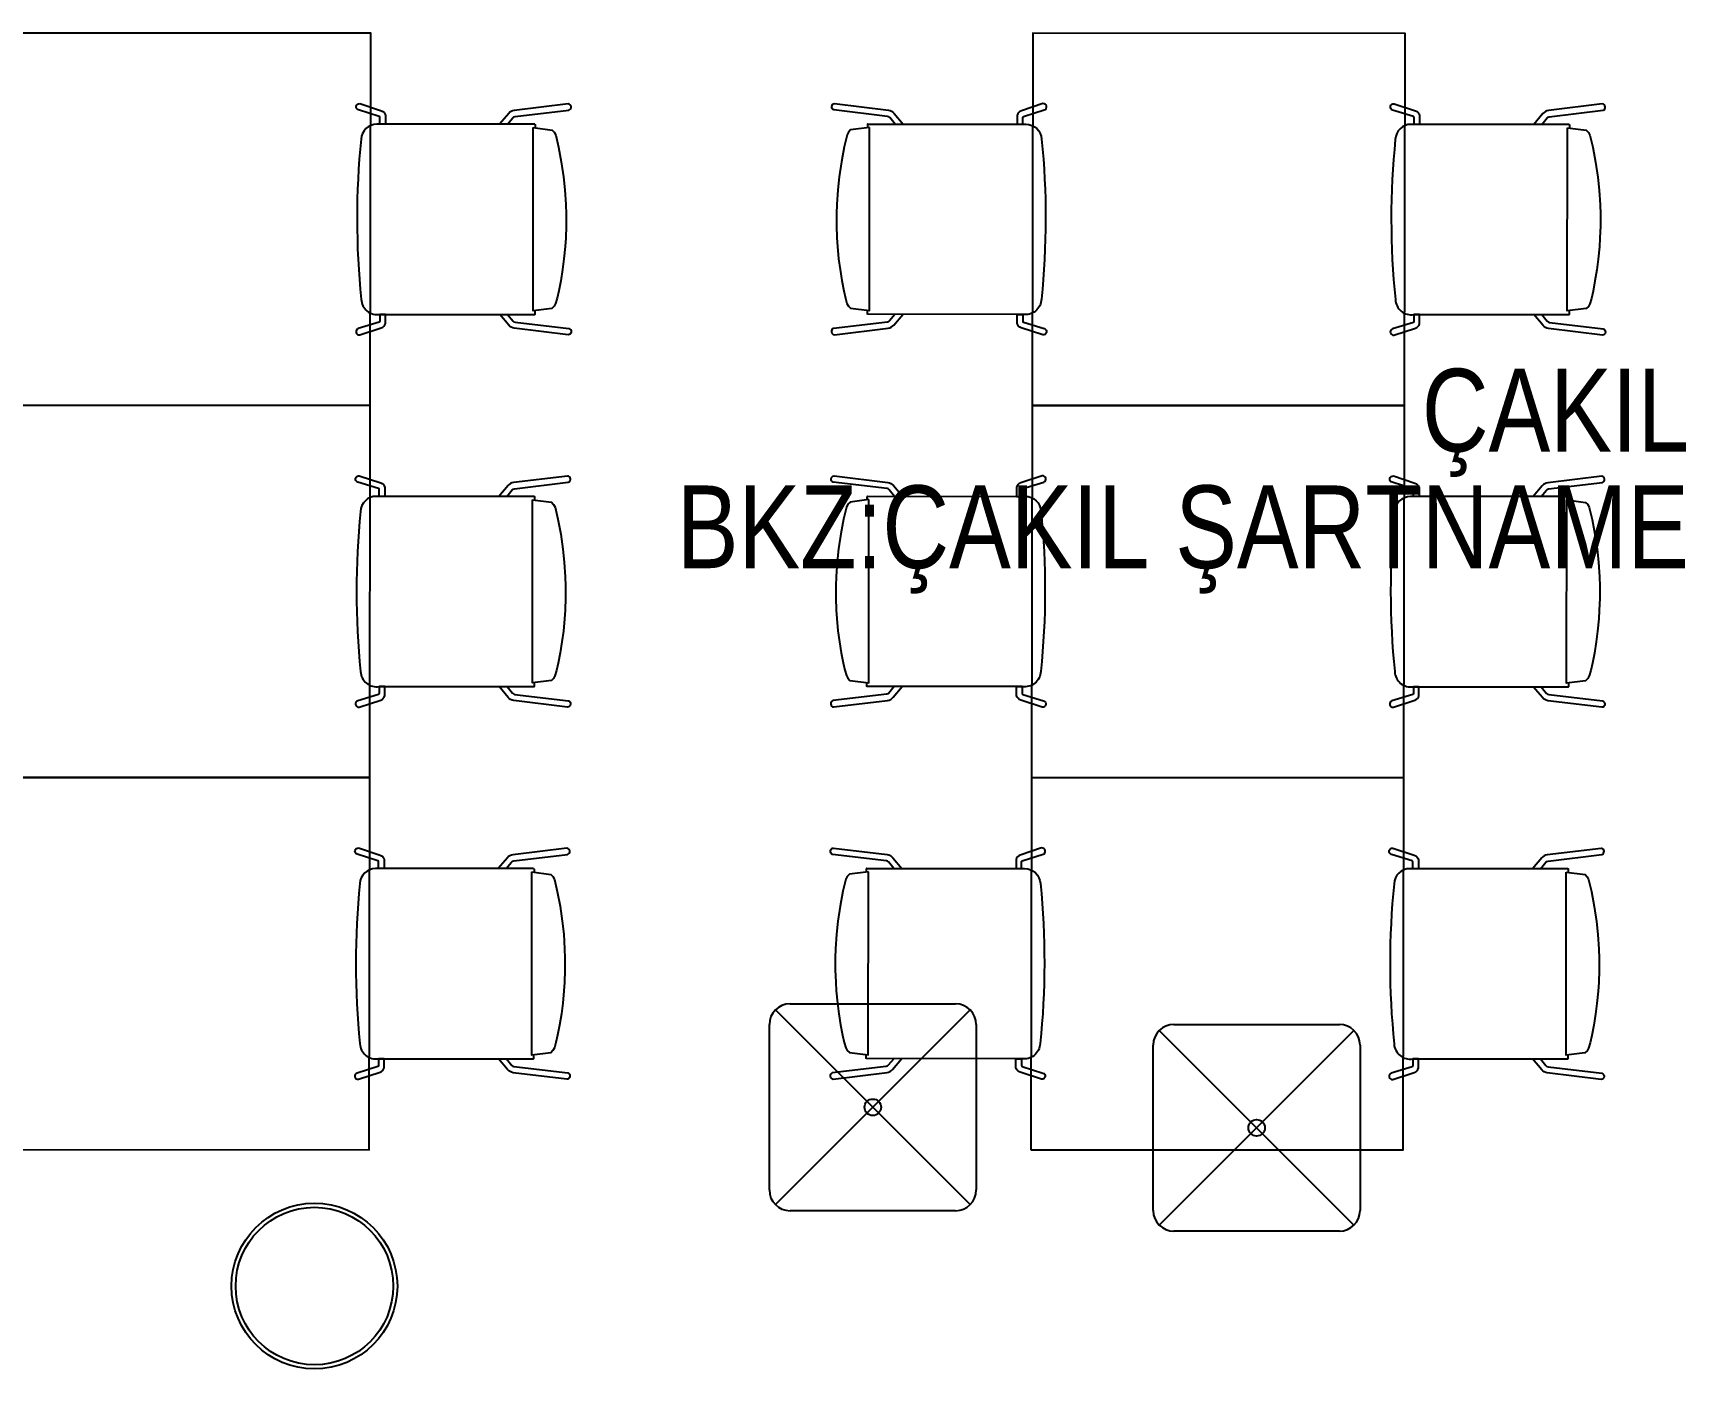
# Model space of a CAD drawing. Extents: x 58467 to 79089, y -33726 to -17391.
# Drawn here: x 75697.5 to 76097, y -20224.2 to -19901.1 of the extents above; entities that cross this region are included whole.
import ezdxf

# ---------------------------------------------------------------- set-up
doc = ezdxf.new("R2010")
doc.units = 0
doc.header["$LTSCALE"] = 100
doc.layers.add('BA_furn-mobile', color=122, linetype='Continuous')
doc.layers.add('BA_text_material', color=12, linetype='Continuous')
doc.styles.add('text2', font='arial.ttf', dxfattribs={"width": 0.8})

# ---------------------------------------------------------------- blocks, each defined once
blk = doc.blocks.new('R2 yazı tablasız')
for radius in [20.04, 19.04]:
    blk.add_circle((0, 0), radius)
blk = doc.blocks.new('puf')
for p, q in [((3746.73, -31756.66), (3786.73, -31756.66)), ((3741.73, -31801.66), (3741.73, -31761.66)), ((3791.73, -31761.66), (3791.73, -31801.66)), ((3786.73, -31806.66), (3746.73, -31806.66))]:
    blk.add_line(p, q)
for points in [[(3743.19, -31758.13), (3790.26, -31805.2)], [(3743.19, -31805.2), (3790.26, -31758.13)]]:
    blk.add_lwpolyline(points)
blk.add_circle((3766.73, -31781.66), 2)
for centre, start, end in [((3746.73, -31761.66), 90, 180), ((3786.73, -31761.66), 0, 90), ((3746.73, -31801.66), 180, 270), ((3786.73, -31801.66), 270, 0)]:
    blk.add_arc(centre, 5, start, end)
blk = doc.blocks.new('fe3e')
for points in [[(2138.71, -34660.37), (2137.13, -34659.07, -0.195709), (2136.84, -34658.54), (2135.3, -34645.54, 0.812168), (2133.77, -34645.73), (2135.36, -34658.76, 0.198323), (2136.1, -34660.08), (2138.7, -34662.3)], [(2184.7, -34660.44), (2186.29, -34659.14, 0.195709), (2186.58, -34658.61), (2188.13, -34645.61, -0.812168), (2189.66, -34645.8), (2188.06, -34658.83, -0.198323), (2187.31, -34660.15), (2184.71, -34662.37)], [(2184.72, -34653.86), (2184.7, -34692.02, -0.401298), (2181.05, -34695.84, -0.050892), (2142.35, -34695.78, -0.44814), (2138.7, -34691.28), (2138.72, -34653.84, -0.414214), (2138.84, -34653.72), (2139.64, -34653.72)], [(2184.72, -34653.86, 0.414213), (2184.59, -34653.74), (2183.85, -34653.74)], [(2133.73, -34696.11), (2135.44, -34690.92, -0.262892), (2136.53, -34689.93), (2138.7, -34689.93), (2138.7, -34691.28), (2137.05, -34691.28, 0.307714), (2136.82, -34691.43), (2135.25, -34696.46, -0.924699), (2133.73, -34696.11, -0.863658)], [(2189.67, -34696.14), (2187.96, -34690.94, 0.262892), (2186.88, -34689.95), (2184.7, -34689.95), (2184.7, -34691.3), (2186.36, -34691.3, -0.307714), (2186.58, -34691.46), (2188.15, -34696.48, 0.924699), (2189.67, -34696.14, 0.863658)], [(2133.7, -34781.01), (2135.4, -34786.21, 0.262892), (2136.49, -34787.2), (2138.66, -34787.2), (2138.66, -34785.84), (2137.01, -34785.84, -0.307714), (2136.78, -34785.69), (2135.21, -34780.66, 0.924699), (2133.7, -34781.01, 0.863658)], [(2184.65, -34823.31), (2184.66, -34785.14, 0.401298), (2181.01, -34781.33, 0.050892), (2142.31, -34781.35, 0.44814), (2138.66, -34785.84), (2138.65, -34823.29, 0.414214), (2138.77, -34823.41), (2139.56, -34823.41)], [(2189.63, -34781.03), (2187.92, -34786.23, -0.262892), (2186.83, -34787.22), (2184.66, -34787.22), (2184.66, -34785.86), (2186.31, -34785.87, 0.307714), (2186.54, -34785.71), (2188.11, -34780.69, -0.924699), (2189.63, -34781.03, -0.863658)], [(2138.65, -34816.75), (2137.06, -34818.05, 0.195709), (2136.77, -34818.58), (2135.22, -34831.58, -0.812168), (2133.69, -34831.39), (2135.29, -34818.36, -0.198323), (2136.04, -34817.04), (2138.64, -34814.83)], [(2184.64, -34816.73), (2186.22, -34818.02, -0.195709), (2186.51, -34818.55), (2188.05, -34831.56, 0.812168), (2189.58, -34831.37), (2187.99, -34818.33, 0.198323), (2187.25, -34817.02), (2184.65, -34814.8)], [(2184.65, -34823.31, -0.414213), (2184.52, -34823.43), (2183.77, -34823.43)]]:
    blk.add_lwpolyline(points, format="xyb")
for points in [[(2183.91, -34654.25), (2183.32, -34649.67), (2182.78, -34649.15), (2182.12, -34648.8), (2179.2, -34648.11), (2175.62, -34647.42), (2171.99, -34646.89), (2168.85, -34646.55), (2165.3, -34646.32), (2163.07, -34646.25), (2160.18, -34646.25), (2157.21, -34646.35), (2155.14, -34646.48), (2152.14, -34646.76), (2149.55, -34647.1), (2146.86, -34647.53), (2144.42, -34648), (2142.66, -34648.39), (2141.37, -34648.78), (2140.7, -34649.13), (2140.17, -34649.66), (2139.64, -34654.23), (2183.91, -34654.25)], [(2183.84, -34822.92), (2183.24, -34827.49), (2182.7, -34828.01), (2182.04, -34828.37), (2179.12, -34829.05), (2175.54, -34829.73), (2171.91, -34830.27), (2168.77, -34830.6), (2165.22, -34830.83), (2162.99, -34830.9), (2160.1, -34830.9), (2157.13, -34830.8), (2155.07, -34830.66), (2152.06, -34830.37), (2149.48, -34830.04), (2146.78, -34829.6), (2144.34, -34829.13), (2142.58, -34828.74), (2141.29, -34828.35), (2140.63, -34828), (2140.09, -34827.47), (2139.56, -34822.9), (2183.84, -34822.92)]]:
    blk.add_lwpolyline(points, close=True)
blk.add_lwpolyline([(2116.7, -34693.56), (2116.66, -34783.56), (2206.66, -34783.71), (2206.7, -34693.71), (2116.7, -34693.56)])

msp = doc.modelspace()

# ---------------------------------------------------------------- block references
at = {"layer": 'BA_furn-mobile', "rotation": 90}
for p in [(40995.43, -22107.83), (41245.43, -22107.87), (40995.28, -22197.83), (41245.28, -22197.87), (40995.13, -22287.83), (41245.13, -22287.87)]:
    msp.add_blockref('fe3e', p, dxfattribs=at)
at = {"layer": 'BA_furn-mobile'}
for name, p in [('puf', (72133.72, 11620.75)), ('puf', (72226.51, 11615.79)), ('R2 yazı tablasız', (75765.48, -20204.14))]:
    msp.add_blockref(name, p, dxfattribs=at)

# ---------------------------------------------------------------- texts
at = {"layer": 'BA_text_material', "style": 'text2', "width": 0.8}
for s, p in [('ÇAKIL', (76033.17, -20002.33)), ('BKZ:ÇAKIL ŞARTNAME', (75853.09, -20030.54))]:
    msp.add_text(s, height=20, dxfattribs=at).set_placement(p)

doc.saveas('drawing.dxf')
